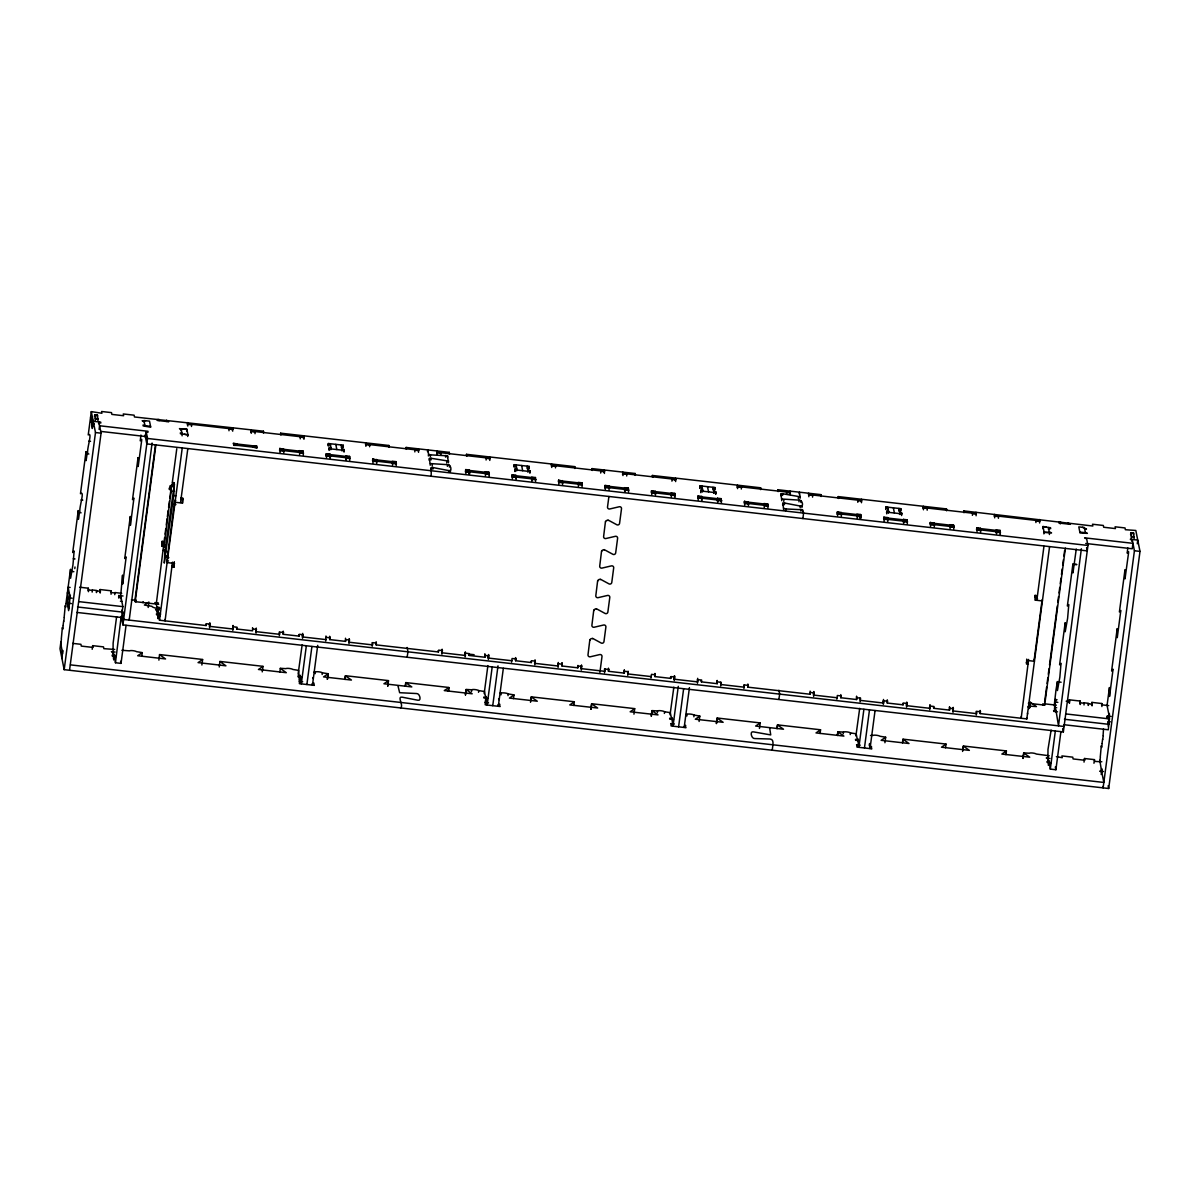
<?xml version="1.0" encoding="UTF-8"?>
<svg xmlns="http://www.w3.org/2000/svg" width="1200" height="1200" viewBox="0 0 1200 1200"><rect width="100%" height="100%" fill="white"/><g stroke="black" fill="none" stroke-linecap="round" stroke-linejoin="round"><path stroke-width="1.5" d="M140.94 435.03L140.265 440.85L141.69 439.38L141.66 440.58L138.195 466.485L138.06 457.86M1127.82 547.935L1127.175 553.14L1128.585 551.67L1128.54 553.05L1125.015 578.865L1124.97 570.15M164.865 551.4L164.28 563.085L173.835 494.745L174.39 483.885L164.865 551.4L167.31 551.67M60.87 642.12L60 648.75L64.185 669.66L1108.695 788.505L1140 551.385L1135.815 530.475L1125.375 529.71L1125.015 527.94L1115.085 526.8L1115.445 528.585L1103.7 527.25L1103.34 525.465L1092.495 524.235L1092.855 526.02L963.72 510.885A1.875 1.815 -11.3 0 0 963.72 511.41M63.105 625.185L63.66 621M66.015 603.195L70.485 569.325M78.255 510.54L72.705 552.525L74.13 551.07L72.96 564.84L70.59 578.25L70.5 569.535M86.01 451.74L80.475 493.725C85.965 489.45 76.515 513.93 81.09 512.82M263.415 431.205A1.875 1.815 -11.3 0 1 263.265 431.715L263.535 433.05A1.875 1.815 -11.3 0 0 263.685 432.54L263.415 431.205L134.46 416.97L134.1 415.185L123.255 413.955L123.615 415.74L111.87 414.405L111.51 412.62L101.58 411.495L101.925 413.265L91.305 411.63L88.23 434.925C93.645 430.755 84.33 455.055 88.86 454.02M60.96 642.555L61.44 638.925M62.715 629.235L63.195 625.605M63.75 621.435L64.23 617.82M65.625 607.245L66.105 603.615M91.005 419.13L90.945 421.83L91.185 420.015L92.925 420.225M79.35 512.625L78.39 519.36L78.27 510.735M87.12 453.825L86.085 460.65L86.025 451.935M92.1 424.62L91.86 426.435L91.92 423.735L94.185 423.99M62.49 652.215L62.73 650.415L61.95 658.545M92.34 425.805L92.28 428.505L93.24 421.275L100.665 422.115L100.845 423L98.985 422.79M70.095 597.075L70.335 595.26L68.61 610.635L66.69 598.065L68.85 608.82M94.47 416.61L94.695 414.915L97.47 415.23L97.98 420.75M74.79 568.575L75 566.985M95.205 420.315L95.385 418.38M97.23 417.03L97.47 415.23M64.185 669.66L95.49 432.54L91.305 411.63M98.565 423.705L98.805 421.905L101.07 433.17L69.615 669.6M99.105 429.375L99.585 425.76L147.9 431.265L148.08 432.15L146.22 431.94L145.5 437.37L147.36 437.58M87.99 590.58L88.305 588.21L79.635 587.22M88.44 591.675L88.665 589.98L92.37 590.4M92.16 592.11L92.295 589.965L96.63 590.46L96.405 592.155M96.495 592.59L96.72 590.895L100.425 591.33L100.2 593.025M92.19 649.275L92.67 645.645L103.5 646.89L103.86 648.66L114.675 649.455M99.72 592.26L100.08 589.545L110.91 590.775L111.18 592.11M110.7 592.47L110.91 590.775M111.045 594.255L111.27 592.56L114.99 592.98M114.765 594.675L114.9 592.53L121.68 593.31M118.605 597.21L118.83 595.515L123.015 595.995M118.785 598.11L118.83 595.515M116.61 616.68L113.13 643.08L113.04 653.64M122.52 575.25L120.69 595.725M124.74 558.45L130.29 516.45M138.045 457.65L132.51 499.65L133.935 498.18L130.395 525.375L130.305 516.66M120.6 598.65L120.87 596.625L119.01 596.415M113.505 659.025L113.46 652.725L111.42 651.63L115.14 652.05M113.685 659.91L114.405 654.48L115.455 662.745L121.035 663.375L126.045 625.365M115.455 662.745L121.2 616.38M122.145 612.06L122.865 606.63L120.87 596.625M1085.76 543.48L1132.23 548.76L1132.935 543.33L1084.62 537.84L1086.66 538.935L1087.965 545.46L1063.35 731.91L122.91 624.9L121.605 618.375L122.325 612.945L124.185 613.155M122.91 624.9L147.525 438.465L146.22 431.94M155.415 445.17L134.94 600.315L135.21 601.65L158.73 604.335M135.21 601.65L155.925 444.66M135.99 601.875L136.215 600.18L131.355 599.91M142.995 602.67L143.13 601.65M141.735 656.34L142.26 652.605L136.53 651.66A3.75 0.855 7.5 0 0 132.9 650.67A3.75 0.855 7.5 0 0 129.525 650.865L121.86 650.28M148.185 607.47L148.71 603.72M162.015 546.225L162.225 541.26L162.015 546.225L165.735 546.645M162.495 542.595L164.355 542.805L171.36 489.72L169.5 489.495L169.98 485.88L173.7 486.3M164.61 537.555L156.27 604.05L157.245 608.94L158.985 609.15M165.06 534.15L165.78 528.66M166.26 525L167.1 518.7M167.34 516.81L168.195 510.345M168.585 507.39L169.41 501.195M169.83 497.955L171.57 484.755L173.31 484.95M173.67 486.735L171.93 486.54L172.41 482.925L174.15 483.12M176.775 448.725L172.32 482.475L174.06 482.67M157.245 608.94L157.485 607.14L159.225 607.335M157.065 612.555L157.485 607.14M181.08 430.635L181.32 428.82L182.115 435.825M157.8 617.76L157.605 610.725L155.565 609.615L159.285 610.05M157.98 618.645L158.7 613.215L160.44 613.425M209.595 627.765L210.075 624.135L206.355 623.715L206.115 625.53L159.495 620.22L158.7 613.215M166.845 561.27L174.72 500.49L175.755 500.595M159.495 620.22L182.205 448.245M187.335 424.965L187.65 422.58L187.77 426.06M186.66 431.265L186.9 429.465L179.46 428.61L181.5 429.72M187.695 436.47L187.935 434.655L180.495 433.8L180.33 432.915L182.175 433.125M158.895 660.135L159.51 654.555L202.635 659.46L201.87 665.01M187.785 448.875L180.555 502.455M191.49 426.48L191.625 424.35M174.06 567.06L174.27 562.11L174.06 567.06L172.2 566.85M182.505 503.115L182.715 498.15L182.505 503.115L175.065 502.26L174.72 500.49M228.975 430.755L229.11 428.61M232.245 430.08L232.56 427.695L232.695 431.175M209.325 626.43L209.805 622.8L210.075 624.135M219.27 666.99L219.885 661.425L263.01 666.33L262.23 671.88M250.83 432.18L251.145 429.81L251.28 433.29M255 433.71L255.135 431.565M232.56 629.07L233.04 625.44L232.83 630.405M252.555 627.66L252.585 630.81L236.79 629.01L237.015 627.21L233.31 626.775M279.57 450.48L279.84 448.44L283.65 449.31M255.795 631.71L256.275 628.095L256.065 633.045M280.065 452.37L279.84 448.44M283.335 450.57L283.56 448.86M283.785 452.79L283.92 450.645M300.225 438.855L300.36 436.71M299.13 452.355L299.355 450.66L303.075 451.08L303.3 455.01M299.58 454.59L299.715 452.445M303.495 438.18L303.81 435.81L303.93 439.275M302.85 452.79L303.075 451.08M279.285 635.685L279.765 632.07L283.485 632.49L283.245 634.305L299.04 636.105L299.28 634.29L303 634.71L302.52 638.325M279.885 672.06L280.26 668.295L285.87 668.655A3.75 0.855 7.5 0 1 289.26 668.46A3.75 0.855 7.5 0 1 292.875 669.45L298.62 670.395L299.295 679.8M325.995 456.105L326.31 453.735L330.03 454.155L329.85 456.63M302.25 636.99L302.73 633.375M326.52 457.65L326.31 453.735M328.125 445.23L328.35 443.52L343.215 445.215L343.17 447.81M298.11 674.16L302.13 644.895M328.305 446.115L328.35 443.52M328.995 449.52L329.22 447.825L331.065 448.035L330.84 449.73M329.16 450.42L329.22 447.825M330.165 446.325L330.39 444.63L328.53 444.42M299.475 680.685L300.18 675.255L300.84 681.51M329.805 455.85L330.03 454.155M330.15 457.635L330.375 455.94L330.24 458.07M301.305 683.88L306.33 645.87M306.885 684.525L311.91 646.515M341.31 447.6L341.535 445.89L343.395 446.1M342 451.005L342.225 449.31L344.085 449.52L344.04 452.1M343.005 446.91L343.215 445.215M312.465 685.155L317.715 645.33M343.86 451.215L344.085 449.52M315.15 673.695L315.375 672A3.75 0.855 7.5 0 1 318.765 671.805A3.75 0.855 7.5 0 1 322.38 672.81L328.125 673.74L327.405 679.17M345.69 458.1L345.825 455.955L349.545 456.375L349.755 460.29M345.945 459.435L346.17 457.725L345.99 460.215M349.32 458.07L349.545 456.375M325.755 640.98L325.965 636.015M322.155 674.505L322.38 672.81M329.715 639.585L329.685 636.45L329.715 639.585L345.51 641.385L345.75 639.57L349.47 640.005L348.99 643.62M327.345 679.29L328.065 673.86L323.565 676.89L351.42 680.055L345.48 675.84L345 679.47M365.535 444.555L365.76 442.845L365.88 446.325M369.6 446.745L369.735 444.615M345.48 638.235L345.51 641.385M372.54 460.71L372.765 459.015L376.575 459.885M348.72 642.285L349.2 638.67L349.47 640.005M372.99 462.945L372.765 459.015M344.895 679.335L345.375 675.705L388.485 680.61L387.78 686.04M376.26 461.13L376.485 459.435M376.71 463.365L376.845 461.22M392.055 462.93L392.28 461.235L396 461.655L396.225 465.585M392.505 465.165L392.64 463.02M395.775 463.365L396 461.655M372.225 646.26L372.69 642.645L376.41 643.065L376.17 644.88L438.435 651.96L438.675 650.145L442.395 650.565L441.915 654.195M376.155 641.73L376.17 644.88M414.825 451.905L414.96 449.76M418.185 450.54L418.41 448.845L418.545 452.325M387.72 686.16L388.44 680.73L383.94 683.76L411.795 686.925L405.84 682.71L405.375 686.34M427.485 451.605L427.71 449.895L428.595 454.305L429.84 454.815L447.45 455.82L448.485 462.795M428.355 455.97L428.58 454.275L429.495 454.74M429.195 460.2L429.435 458.415L430.68 458.22L448.71 461.13M430.305 456.63L430.53 454.935M430.215 465.24L429.42 458.505M430.965 459.96L431.19 458.265M431.055 469.47L431.295 467.7L432.72 467.505L448.8 470.595C452.67 471.75 450.72 464.025 447.615 464.67L430.455 463.59M432.15 465.9L432.375 464.205M400.575 707.94C404.145 705.72 396.645 696.255 402.045 697.155L417.795 700.215C421.86 701.385 419.79 693 416.46 693.54L399.645 692.7L397.95 685.755M431.175 476.25L431.28 467.73L432.54 467.49M432.825 469.23L433.05 467.535M405.27 686.19L405.75 682.575L448.86 687.48L448.38 691.11M436.725 453L436.995 450.96L437.13 454.44M440.85 454.86L440.985 452.715M445.53 457.095L445.755 455.385M446.715 463.02L446.94 461.325M447.48 457.74L447.705 456.045M447.39 466.365L447.615 464.67M448.575 472.29L448.8 470.595M449.34 467.01L449.55 465.315M450.345 472.065L450.57 470.4M465.39 471.96L465.705 469.59L469.41 470.01L469.02 474.075M441.645 652.86L442.125 649.23L442.395 650.565M465.915 473.52L465.705 469.59M468.96 473.415L469.41 470.01M469.635 473.94L469.77 471.795M448.335 691.215L448.815 687.6L444.285 690.585L472.17 693.795L466.215 689.58L465.495 695.01M486.075 460.005L486.21 457.86M484.995 473.505L485.22 471.81L488.925 472.23L489.15 476.16M485.43 475.74L485.565 473.595M489.39 458.985L489.66 456.945L489.795 460.425M464.88 655.5L465.36 651.885L465.15 656.835M488.7 473.925L488.925 472.23M484.905 657.24L484.875 654.105L484.905 657.24L469.11 655.455L469.35 653.64L465.63 653.22M465.405 694.875L466.11 689.445L471.735 689.79A3.75 0.855 7.5 0 1 475.11 689.595A3.75 0.855 7.5 0 1 478.74 690.585L484.47 691.53L485.625 697.32L483.765 697.11L483.945 697.995L487.665 698.415M471.51 691.485L471.735 689.79M478.515 692.295L478.74 690.585M511.89 476.91L512.16 474.87L515.88 475.305L515.655 478.125M488.115 658.14L488.595 654.525L488.385 659.475M512.385 478.8L512.16 474.87M513.99 466.365L514.215 464.67L529.08 466.365L529.035 468.945M484.185 693.645L487.89 665.595M514.17 467.265L514.215 464.67M514.8 471.015L515.07 468.975L516.93 469.185L516.705 470.88M515.025 471.555L515.07 468.975M516.015 467.475L516.24 465.78L514.38 465.555M485.325 701.835L486.045 696.405L486.69 702.66M515.655 477L515.88 475.305M516.105 479.22L516.24 477.075L512.61 477.105M487.17 705.03L492.18 667.02M492.75 705.675L498 665.85M527.175 468.735L527.4 467.04L529.26 467.25M527.85 472.155L528.075 470.46L529.935 470.67L529.89 473.25M528.855 468.06L529.08 466.365M498.315 706.305L503.34 668.295M529.71 472.365L529.935 470.67M501.015 694.845L501.24 693.15A3.75 0.855 7.5 0 1 504.615 692.955A3.75 0.855 7.5 0 1 508.245 693.945L513.975 694.89L513.45 698.625M531.54 479.235L531.675 477.105L535.395 477.525L535.62 481.44M531.81 480.57L532.035 478.875L531.9 481.02M535.17 479.22L535.395 477.525M511.605 662.115L512.085 658.5L515.805 658.92L515.565 660.735L531.36 662.535L531.6 660.72L535.32 661.14L534.84 664.77M508.02 695.64L508.305 693.99M551.34 466.035L551.61 463.995L551.745 467.475M555.465 467.895L555.6 465.75M558.405 481.86L558.63 480.165L562.425 481.035M534.57 663.435L535.05 659.805M558.84 484.08L558.63 480.165M530.505 702.285L531.225 696.855L574.35 701.76L573.81 705.495M530.85 700.605L531.33 696.99L537.285 701.205L509.445 698.085L513.915 695.01M562.125 482.28L562.35 480.585M562.56 484.515L562.695 482.37M577.92 484.08L578.145 482.385L581.865 482.805L582.075 486.735M578.355 486.3L578.49 484.17M557.805 666.075L558.285 662.46M581.64 484.5L581.865 482.805M558.075 667.41L558.405 663.045M562.005 662.88L562.035 666.015L577.83 667.815L577.95 665.43M562.035 666.015L562.02 662.955M600.69 473.04L600.825 470.895M603.96 472.365L604.275 469.995L604.545 471.33L551.88 465.33M604.41 473.46L604.275 469.995M604.77 487.83L605.085 485.445L608.805 485.88L608.67 488.01M581.04 668.715L581.52 665.1M581.31 670.05L581.58 665.43M605.31 489.375L605.085 485.445M608.535 487.905L608.805 485.88M609.03 489.795L609.165 487.65L605.535 487.68M599.91 672.3L601.995 656.565A1.875 1.815 -11.3 0 0 599.82 654.555L590.16 656.82A1.875 1.815 -11.3 0 1 588 654.81L589.845 639.765M592.47 638.295L601.335 643.095A1.875 1.815 -11.3 0 0 603.96 641.625L605.895 627A1.875 1.815 -11.3 0 0 603.735 624.99L594.075 627.255A1.875 1.815 -11.3 0 1 591.9 625.245L593.76 610.2M596.37 608.73L605.25 613.53A1.875 1.815 -11.3 0 0 607.86 612.06L609.795 597.42A1.875 1.815 -11.3 0 0 607.635 595.425L597.975 597.69A1.875 1.815 -11.3 0 1 595.815 595.68L597.66 580.635M600.285 579.165L609.15 583.95A1.875 1.815 -11.3 0 0 611.775 582.495L613.695 567.855A1.875 1.815 -11.3 0 0 611.535 565.86L601.875 568.125A1.875 1.815 -11.3 0 1 599.715 566.115L601.56 551.07M604.185 549.6L613.05 554.385A1.875 1.815 -11.3 0 0 615.675 552.93L617.61 538.29A1.875 1.815 -11.3 0 0 615.435 536.295L605.775 538.56A1.875 1.815 -11.3 0 1 603.615 536.55L605.46 521.505M608.085 520.035L616.95 524.82A1.875 1.815 -11.3 0 0 619.575 523.365L621.51 508.725A1.875 1.815 -11.3 0 0 619.35 506.73L609.675 508.995A1.875 1.815 -11.3 0 1 607.515 506.985L608.91 496.5M590.88 709.155L591.6 703.725L634.725 708.63L633.945 714.18M590.985 709.29L591.705 703.86L597.66 708.03L569.79 704.91L574.29 701.88M622.545 474.48L622.86 472.11L622.995 475.575M624.42 490.155L624.6 487.665L628.32 488.1L628.545 492.015M624.69 491.49L624.96 489.45L624.825 491.595M626.7 476.01L626.835 473.865M628.05 490.125L628.32 488.1M604.545 672.69L604.935 668.655M608.475 668.16L608.49 671.31L624.3 673.11L624.315 670.215M608.49 671.31L608.64 669M624.27 669.96L624.3 673.11M651.33 492.435L651.555 490.74L655.365 491.61M627.765 675.345L628.17 671.295M651.78 494.655L651.555 490.74M654.915 493.875L655.275 491.16M655.485 495.075L655.62 492.945M671.925 481.155L672.06 479.01M670.8 495L671.07 492.96L674.79 493.38L675 497.31M671.295 496.875L671.43 494.745M675.195 480.465L675.51 478.095L675.645 481.575M674.475 495.75L674.79 493.38M651 677.985L651.48 674.355L655.2 674.79L654.96 676.59L670.755 678.39L670.995 676.575L674.715 677.01L674.235 680.625M651.255 716.025L651.975 710.595L657.585 710.94A3.75 0.855 7.5 0 1 660.975 710.745A3.75 0.855 7.5 0 1 664.59 711.735L670.32 712.68L671.475 718.47L669.63 718.26L669.795 719.145L673.515 719.565M651.36 716.16L652.08 710.73L658.02 714.9L630.165 711.78L634.665 708.75M657.36 712.635L657.585 710.94M664.365 713.43L664.65 711.78M697.8 497.715L698.025 496.02L701.73 496.44L701.505 499.275M673.965 679.29L674.445 675.675L674.715 677.01M698.235 499.95L698.025 496.02M699.795 487.86L700.065 485.82L714.93 487.515L714.885 490.095M670.05 714.795L673.845 687.18M700.02 488.4L700.065 485.82M700.695 491.82L700.92 490.125L702.78 490.335L702.555 492.03M700.875 492.705L700.92 490.125M701.88 488.61L702.105 486.915L700.245 486.705M671.655 719.355L671.895 717.54L672.555 723.81M701.505 498.15L701.73 496.44M701.865 501.045L702.09 498.225L698.46 498.255M673.02 726.18L678.285 686.355M678.6 726.81L683.625 688.8M713.025 489.885L713.25 488.19L715.11 488.4M713.715 493.305L713.94 491.595L715.8 491.82L715.755 494.4M714.705 489.21L714.93 487.515M684.18 727.455L689.43 687.63M715.53 493.845L715.8 491.82M686.865 715.995L687.09 714.3A3.75 0.855 7.5 0 1 690.48 714.105A3.75 0.855 7.5 0 1 694.095 715.095L699.825 716.04L699.12 721.47M717.315 499.935L717.54 498.24L721.245 498.66L721.38 503.265M717.315 501.06L717.54 498.24M717.66 501.72L717.885 500.025L717.75 502.17M721.02 500.37L721.245 498.66M697.47 683.265L697.68 678.315M693.87 716.79L694.155 715.125M717.225 683.685L717.195 680.535L717.225 683.685L701.43 681.885L701.67 680.07L697.95 679.65M737.16 487.515L737.475 485.145L737.595 488.625M741.315 489.045L741.45 486.9M744.255 503.01L744.48 501.315L748.29 502.185M720.705 685.905L721.185 682.29L717.465 681.87M744.705 505.23L744.48 501.315M716.37 723.435L717.09 718.005L760.2 722.91L759.435 728.46M716.475 723.57L717.18 718.14L723.135 722.31L695.31 719.22L699.78 716.16M747.975 503.43L748.2 501.735M748.425 505.65L748.56 503.52M763.77 505.23L763.995 503.535L767.715 503.955L767.94 507.87M764.22 507.45L764.355 505.305M767.49 505.65L767.715 503.955M743.925 688.56L744.405 684.93L748.125 685.365L747.885 687.165L810.15 694.245L810.39 692.445L814.11 692.865L813.63 696.48M780.78 495.675L781.02 493.89L782.265 493.695L800.04 496.77L799.425 492.195L799.2 493.89M781.785 500.715L781.005 493.965M782.55 495.435L782.775 493.74M782.64 504.945L782.88 503.16L784.29 502.98L800.37 506.07C804.255 507.225 802.32 499.515 799.185 500.13L782.01 499.02M783.735 501.375L783.96 499.665M783.645 509.985L782.865 503.25M784.41 504.705L784.635 503.01M786.54 494.19L786.675 492.045M785.595 510.645L785.82 508.95L802.635 509.79L803.595 513.105L802.89 518.535M789.9 492.84L790.125 491.13L790.26 494.61M798.3 498.495L798.525 496.8M798.96 501.84L799.185 500.13M800.07 498.27L800.295 496.56L799.2 496.845M800.16 507.765L800.37 506.07M800.91 502.485L801.135 500.79M800.82 511.11L801.045 509.4M801.915 507.54L802.14 505.875M802.77 511.755L802.08 509.595M772.29 750.24C772.215 747.33 775.035 739.185 770.04 739.02L754.815 738.555C751.5 739.14 749.355 730.74 753.48 731.88L770.73 734.925L769.665 728.04M776.985 728.49L777.45 724.875L820.575 729.78L820.05 733.515M777.075 728.625L777.555 725.01L783.51 729.225L755.64 726.045L760.155 723.03M808.485 494.955L808.71 493.245L820.98 494.64L821.25 495.975A1.875 1.815 -11.3 0 1 821.1 496.485L820.83 495.15A1.875 1.815 -11.3 0 0 820.98 494.64M808.845 496.725L808.71 493.245L777.855 489.735A1.875 1.815 -11.3 0 0 777.87 490.275M812.565 497.145L812.7 495.015M810.12 691.11L810.15 694.245M837.09 514.26L837.405 511.89L841.215 512.745M813.36 695.145L813.84 691.53L814.11 692.865M837.63 515.805L837.405 511.89M840.9 514.005L841.125 512.31M841.35 516.225L841.485 514.08M857.79 502.29L857.925 500.16M856.695 515.805L856.92 514.11L860.64 514.53L860.865 518.445M857.145 518.025L857.28 515.88M861.06 501.615L861.375 499.245L861.51 502.725M860.19 517.92L860.64 514.53M860.25 518.595L860.73 514.98L837.495 512.325M836.865 699.135L837.345 695.505L841.05 695.925L840.81 697.74L856.62 699.54L856.59 696.39L856.62 699.54M840.795 694.59L840.81 697.74M837.345 735.36L837.825 731.745L843.435 732.09A3.75 0.855 7.5 0 1 846.825 731.895A3.75 0.855 7.5 0 1 850.455 732.885L856.185 733.83L857.34 739.62L855.48 739.395L855.66 740.295L859.38 740.715M837.45 735.495L837.93 731.88L843.885 736.095L816.015 732.915L820.53 729.9M843.225 733.785L843.435 732.09M850.23 734.58L850.5 732.915M883.65 518.865L883.875 517.17L887.595 517.59L887.415 520.08M860.085 701.775L860.565 698.145L856.86 697.725M884.1 521.1L883.875 517.17M885.705 508.665L885.915 506.97L900.795 508.65L900.75 511.245M855.9 735.945L859.695 708.33M885.87 509.55L885.915 506.97M886.56 512.97L886.785 511.26L888.645 511.485L888.42 513.18M886.74 513.855L886.785 511.26M887.415 512.145L887.64 510.45M887.73 509.76L887.955 508.065L886.095 507.855M857.52 740.505L857.76 738.69L858.405 744.96M887.37 519.285L887.595 517.59M887.805 521.52L887.94 519.375L884.325 519.39M858.885 747.33L863.895 709.32M864.45 747.96L869.475 709.95M898.89 511.035L899.115 509.34L900.975 509.55M899.565 514.44L899.79 512.745L901.65 512.955L901.605 515.55M869.385 745.335L869.625 743.52L869.55 746.22M900.525 510.69L900.795 508.65M870.03 748.59L875.055 710.58M901.425 514.65L901.65 512.955M903.165 521.085L903.39 519.39L907.11 519.81L907.32 523.74M903.255 521.535L903.39 519.39M903.525 522.87L903.75 521.175L903.615 523.32M906.885 521.505L907.11 519.81M883.065 703.08L883.53 699.465M883.32 704.415L883.8 700.8L887.52 701.22L887.28 703.035L903.075 704.82L903.315 703.02L907.035 703.44L906.555 707.055M884.925 742.74L885.69 737.19L880.005 736.275A3.75 0.855 7.5 0 0 876.33 735.255A3.75 0.855 7.5 0 0 872.94 735.45L870.51 735.465M923.055 508.335L923.325 506.295L946.47 508.92L946.725 510.255A1.875 1.815 -11.3 0 1 946.59 510.765L946.32 509.43A1.875 1.815 -11.3 0 0 946.47 508.92M923.46 509.775L923.325 506.295L838.23 496.605A1.875 1.815 -11.3 0 0 838.245 497.13M927.18 510.195L927.315 508.05M906.285 705.72L906.765 702.105L907.035 703.44M930.12 524.16L930.345 522.45L934.14 523.32M930.555 526.38L930.345 522.45M902.46 742.77L902.94 739.155L946.065 744.06L945.525 747.795M902.565 742.905L903.045 739.29L909 743.505L881.13 740.325L885.63 737.31M933.825 524.58L934.05 522.885M934.275 526.8L934.41 524.655M949.635 526.38L949.86 524.685L953.565 525.105L953.79 529.02M950.07 528.6L950.205 526.455M953.34 526.8L953.565 525.105M929.52 708.36L930 704.745L929.79 709.695M949.545 710.115L949.515 706.965L949.545 710.115L933.75 708.315L933.99 706.5L930.27 706.08M972.405 515.34L972.54 513.195M975.72 514.32L975.99 512.28L976.11 515.76M952.755 711.015L953.235 707.385L953.025 712.35M976.53 529.785L976.8 527.745L980.61 528.615M977.025 531.66L976.8 527.745M980.295 530.985L980.52 528.165M980.565 532.32L980.88 529.95L977.25 529.965M962.595 751.44L963.315 746.01L1006.425 750.93L1005.9 754.665M962.94 749.775L963.42 746.16L969.36 750.375L941.505 747.195L946.005 744.165M994.305 516.435L994.575 514.395L994.695 517.875M996 532.335L996.315 529.965L1000.035 530.385L1000.215 534.645M996.18 532.11L996.315 529.965M996.45 533.445L996.675 531.75L996.54 533.88M998.415 518.295L998.55 516.15M999.81 532.08L1000.035 530.385M976.26 714.99L976.725 711.375L980.445 711.795L980.205 713.595L1026.825 718.905L1049.535 546.93M1035.9 522.57L1036.035 520.425M1039.215 521.55L1039.485 519.51L1039.62 522.99M1042.83 528.69L1043.07 526.875L1050.51 527.715L1050.69 528.615L1048.83 528.405M1034.985 597.39L1035.24 595.5M1026.735 659.1L1026.525 664.065L1028.385 664.275L1028.115 662.94L1026.255 662.73M1035.18 595.14L1034.97 600.105L1042.05 600.9M1043.88 533.88L1044.12 532.065L1051.545 532.92L1049.505 531.81M1036.23 600.345L1036.47 598.53L1037.52 598.65M1021.2 718.005L1028.61 659.43M1043.955 546.285L1036.83 600.315L1036.47 598.53M1048.41 529.32L1048.65 527.505L1049.445 534.51M1041.9 601.44L1034.16 659.895M1028.73 708.825L1029.09 706.11L1036.44 706.56L1030.485 702.345L1029.765 707.775M1022.97 758.31L1023.69 752.88L1029.3 753.24A3.75 0.855 7.5 0 1 1032.69 753.045A3.75 0.855 7.5 0 1 1036.305 754.035L1049.22 755.79M1029.66 707.64L1030.38 702.21M1023.075 758.445L1023.795 753.015L1029.735 757.2L1001.88 754.065L1006.38 751.035M1060.275 523.935L1060.545 521.91L1060.815 523.245M1042.77 705.045L1042.95 703.695M1044.63 701.955L1046.595 687.18M1047.075 683.475L1047.81 677.94M1048.29 674.25L1049.025 668.7M1049.52 665.01L1057.32 605.91M1057.8 602.205L1058.535 596.67M1059.03 592.98L1059.75 587.43M1060.245 583.74L1060.98 578.205M1061.46 574.5L1062.195 568.965M1062.69 565.275L1063.41 559.725M1063.905 556.035L1064.64 550.485M1028.37 703.275L1044.66 705.135L1065.39 548.13M1051.125 730.11L1047.99 749.445L1047.9 760.02M1065.15 622.815L1059.6 664.815L1061.025 663.345L1059.855 677.13L1057.455 690.54L1057.395 681.825M1054.65 706.635L1054.59 709.335L1055.61 699.39L1055.37 701.205M1076.265 549.03L1072.965 572.91L1072.92 564.225L1076.64 564.645M1048.365 765.39L1048.305 759.09L1046.28 757.995L1049.985 758.415M1055.64 711.6L1055.88 709.785L1058.49 725.835L1081.365 548.775M1048.785 764.46L1049.265 760.845L1050.315 769.11L1055.895 769.74L1060.905 731.73M1050.315 769.11L1055.325 731.1M1068.96 702.54L1069.32 699.825L1080.165 701.055L1080.42 702.39M1069.455 703.305L1069.665 701.595L1066.185 701.205M1079.805 703.77L1080.165 701.055M1080.285 704.535L1080.51 702.84L1084.23 703.26M1084.005 704.955L1084.14 702.81L1088.475 703.305L1088.25 705M1088.34 705.45L1088.565 703.755L1092.285 704.175L1092.06 705.87M1084.02 762.12L1084.485 758.505L1094.43 759.63L1094.79 761.415L1101.825 761.775M1091.565 705.105L1091.925 702.39L1101.84 703.53L1101.885 706.56M1093.95 763.245L1094.43 759.63M1101.615 705.225L1101.84 703.53M1103.505 728.97L1103.085 735.585M1099.815 760.32L1101.435 770.43L1101.675 768.615L1101.855 769.515L1101.195 774.495M1102.05 743.4L1102.605 739.2M1109.43 687.54L1107.06 705.42L1109.04 715.29L1109.28 713.475L1109.445 714.36L1108.98 717.99M1111.635 670.74L1117.185 628.74M1124.955 569.94L1119.405 611.94L1120.83 610.47L1117.26 637.665L1117.2 628.95M1099.905 760.755L1100.385 757.14M1101.66 747.45L1102.125 743.82M1102.695 739.65L1103.175 736.02M1130.595 534.615L1130.835 532.8L1133.625 533.115L1134.135 538.53M1107.135 717.66L1107.36 715.965L1111.065 716.385M1107.315 718.56L1107.36 715.965M1131.345 538.32L1130.835 532.8M1131.93 541.29L1132.17 539.475L1134.42 550.755L1103.115 787.875L1102.845 786.48M1108.2 723.87L1108.62 720.705M1108.2 726.12L1108.95 720.465M1109.16 718.77L1109.385 717.06L1107.525 716.85M1133.4 534.81L1133.52 532.995L1131 532.65M1109.385 717.06L1108.335 729.78L1063.725 724.695M1137.27 543.735L1137.75 540.105L1130.31 539.265L1132.35 540.375M62.61 653.565L60.72 643.32M1061.115 682.245L1057.38 681.615L1055.955 690.21L1054.305 704.925L1055.46 710.715L1053.6 710.505L1053.78 711.39L1057.5 711.81M124.785 558.495L126.165 556.98L122.67 584.085L122.535 575.46M1111.68 670.785L1113.06 669.27L1109.535 696.465L1109.445 687.75M148.905 602.04L144.405 605.055L151.905 606.315A6.57 1.515 7.5 0 0 158.73 608.61M142.215 652.71L137.7 655.74L165.555 658.95L159.615 654.69M202.575 659.58L198.075 662.61L225.93 665.82L219.99 661.56M262.95 666.45L258.45 669.48L286.305 672.69L280.365 668.43M315.33 672.03L313.95 672.135M501.195 693.18L499.815 693.27M687.045 714.33L685.95 714.435M94.8 414.78L97.395 415.125M98.025 419.1L95.505 418.725L94.74 415.14M1134.165 536.985L1131.735 536.67M280.68 433.695A1.875 1.815 -11.3 0 1 280.665 433.17L388.89 445.485L389.16 446.82A1.875 1.815 -11.3 0 1 389.01 447.33L388.755 445.995A1.875 1.815 -11.3 0 0 388.89 445.485M406.155 447.975A1.875 1.815 -11.3 0 1 406.14 447.45L449.265 452.355L449.535 453.69A1.875 1.815 -11.3 0 1 449.385 454.2L449.115 452.865A1.875 1.815 -11.3 0 0 449.265 452.355M466.53 454.845A1.875 1.815 -11.3 0 1 466.515 454.32L574.755 466.635L575.01 467.97A1.875 1.815 -11.3 0 1 574.875 468.48L574.605 467.145A1.875 1.815 -11.3 0 0 574.755 466.635M592.02 469.125A1.875 1.815 -11.3 0 1 592.005 468.6L635.13 473.505L635.385 474.84A1.875 1.815 -11.3 0 1 635.25 475.35L634.98 474.015A1.875 1.815 -11.3 0 0 635.13 473.505M652.38 475.995A1.875 1.815 -11.3 0 1 652.38 475.47L760.605 487.785L760.875 489.12A1.875 1.815 -11.3 0 1 760.725 489.615L760.455 488.28A1.875 1.815 -11.3 0 0 760.605 487.785M158.925 419.76L157.065 419.535L157.245 420.435L168.705 421.74L166.665 420.63M1060.635 522.345L1058.775 522.135L1058.955 523.035L1070.415 524.34L1068.375 523.23M187.905 423.915L232.83 429.03M251.415 431.145L304.065 437.145M366.015 444.18L418.68 450.18M437.265 452.295L489.93 458.28M623.13 473.445L675.78 479.43M737.73 486.48L790.395 492.465M808.98 494.58L861.645 500.58M923.595 507.63L976.245 513.615M994.83 515.73L1039.755 520.845M187.995 424.365L191.715 424.785M229.2 429.06L232.92 429.48M251.505 431.595L255.21 432.015M300.435 437.16L304.155 437.58M366.105 444.63L369.825 445.05M415.05 450.195L418.77 450.63M437.355 452.745L441.075 453.165M486.3 458.31L490.02 458.73M551.97 465.78L555.69 466.2M600.915 471.345L604.62 471.765M623.22 473.88L626.925 474.315M672.15 479.46L675.87 479.88M737.82 486.93L741.54 487.35M786.765 492.495L790.485 492.915M809.07 495.03L812.79 495.45M858.015 500.595L861.735 501.03M923.685 508.065L927.39 508.5M972.615 513.645L976.335 514.065M994.92 516.18L998.64 516.6M1036.125 520.86L1039.845 521.295M144.21 421.845L142.17 420.75L145.8 420.72M1084.635 528.855L1086.495 529.065L1082.52 527.31M95.43 418.62L98.175 418.71M1131.585 536.505L1134.36 536.835M144.885 425.265L143.025 425.055L143.205 425.94L150.735 427.23L149.52 421.155L143.94 420.51L144.975 425.7L150.555 426.345M1085.325 532.26L1087.365 533.37L1080.015 532.965L1078.8 526.875L1084.38 527.52L1085.415 532.71L1079.835 532.08M329.385 448.725L344.265 450.405M515.25 469.86L530.115 471.555M701.1 491.01L715.965 492.705M886.965 512.16L901.83 513.855M233.46 443.61L256.695 446.25M279.93 448.89L303.165 451.53M326.4 454.17L349.62 456.825M372.855 459.465L396.09 462.105M465.78 470.04L489.015 472.68M512.25 475.32L535.485 477.96M558.72 480.615L581.94 483.255M605.175 485.895L628.41 488.535M651.645 491.19L674.88 493.83M698.1 496.47L721.335 499.11M744.57 501.75L767.805 504.405M883.965 517.62L907.2 520.26M930.435 522.9L953.655 525.54M976.89 528.195L1000.125 530.835M233.73 444.945L256.965 447.585M280.2 450.225L303.435 452.865M326.655 455.505L349.89 458.16M373.125 460.8L396.36 463.44M466.05 471.375L489.285 474.015M512.52 476.655L535.755 479.295M558.975 481.95L582.21 484.59M605.445 487.23L628.68 489.87M651.915 492.525L675.135 495.165M698.37 497.805L721.605 500.445M744.84 503.085L768.075 505.74M837.765 513.66L861 516.315M884.235 518.955L907.455 521.595M930.69 524.235L953.925 526.875M977.16 529.53L1000.395 532.17M280.29 450.675L284.01 451.095M299.805 452.895L303.525 453.315M326.745 455.955L330.465 456.375M346.26 458.175L349.98 458.595M373.215 461.25L376.935 461.67M392.73 463.47L396.45 463.89M466.14 471.81L469.86 472.245M485.655 474.03L489.375 474.465M532.125 479.325L535.845 479.745M559.065 482.385L562.785 482.805M578.58 484.605L582.3 485.04M625.05 489.9L628.77 490.32M652.005 492.96L655.71 493.38M671.52 495.18L675.225 495.6M717.975 500.475L721.695 500.895M744.93 503.535L748.65 503.955M764.445 505.755L768.165 506.175M837.855 514.11L841.575 514.53M857.37 516.33L861.09 516.75M903.84 521.61L907.545 522.045M930.78 524.685L934.5 525.105M950.295 526.905L954.015 527.325M996.765 532.185L1000.485 532.605M100.725 431.4L147.18 436.695M95.49 432.54L101.07 433.17M147.525 438.465L1087.965 545.46M1134.42 550.755L1140 551.385M1087.095 550.155L1087.245 550.89L146.805 443.895L145.035 435M88.785 441.15L90.525 441.345M1076.625 564.45L1072.905 564.03L1067.37 606.015L1068.795 604.545L1067.61 618.33L1065.21 631.74L1065.165 623.025M172.83 491.055L174.57 491.265M173.73 495.57L175.83 495.81M182.985 499.485L181.125 499.275L180.855 497.94M1035.45 596.475L1037.31 596.685L1037.04 595.35M174.24 504.105L175.635 504.255M174.33 504.555L175.725 504.705M81.03 499.95L82.77 500.145M161.745 544.89L165.465 545.31M163.965 546.87L166.05 547.11M163.395 550.05L165.135 550.245M163.485 550.5L165.225 550.695M165.765 555.915L168.21 556.185M167.235 557.205L168.615 557.355M167.31 557.64L168.705 557.805M168.495 561.015L166.755 560.82L167.1 562.605L174.54 563.445M1033.725 659.46L1034.43 661.29L1027.005 660.435M171.93 565.515L173.79 565.725M73.26 558.75L75 558.945M71.595 571.425L73.86 571.68M70.095 587.43L68.13 587.205L70.275 597.96L72.135 598.185M1057.05 699.735L1055.025 699.495L1055.55 702.09L1057.86 702.36M1102.11 704.865L1108.695 705.6M69.39 592.86L67.41 592.635L69.555 603.405L71.415 603.615M154.845 602.58L158.46 603M1056.345 705.165L1044.54 703.815M120.435 601.215L121.83 601.365M1054.83 707.52L1056.69 707.745M157.665 608.025L160.095 608.31M79.305 601.68L122.865 606.63M1066.2 713.97L1109.76 718.92M1108.035 721.56L1110.36 721.815M158.28 614.13L156.42 613.92L156.6 614.82L160.32 615.24M158.88 614.115L160.62 614.31M1108.215 722.445L1109.04 724.35L1064.445 719.265M158.64 615.915L160.035 616.08M77.535 606.99L124.005 612.27M252.825 628.995L256.53 629.43M326.235 637.35L329.955 637.785M485.145 655.44L488.865 655.86M558.555 663.795L562.275 664.215M578.07 666.015L581.79 666.435M605.025 669.075L608.73 669.495M624.54 671.295L628.245 671.715M949.785 708.3L953.505 708.72M474.105 654.705L468.84 654.12L469.11 655.455M326.085 639.615L302.85 636.975L302.415 634.74M511.935 660.75L488.715 658.11L488.265 655.89M651.33 676.605L628.095 673.965L627.66 671.745M837.195 697.77L813.96 695.115L813.51 692.895M76.83 612.42L123.285 617.7M121.605 618.375L123.465 618.585M72.645 643.365L80.925 644.31L81.285 646.095L93.015 647.43L92.67 645.645M1056.405 756.615L1062.255 757.71L1061.91 755.925L1072.755 757.17L1073.1 758.94L1084.845 760.275L1084.485 758.505M299.775 676.17L297.915 675.96L298.095 676.845L301.8 677.28M113.985 655.395L112.125 655.185L112.305 656.07L116.025 656.505M1048.845 761.76L1046.985 761.55L1047.165 762.45L1050.885 762.87M1103.475 771.525L1099.755 771.105L1101.795 772.215L1103.835 782.445L70.47 664.875M302.7 681.72L298.98 681.3L301.14 682.995L299.28 682.785L299.445 683.67L314.325 685.365L312.165 683.685L314.025 683.895L313.845 682.995M488.55 702.87L484.83 702.45L486.87 703.545L485.13 703.935L485.31 704.82L500.175 706.515L498.015 704.82L499.875 705.03L499.71 704.145M674.415 724.02L670.695 723.6L672.72 724.695L670.98 725.085L671.16 725.97L686.04 727.665L684 726.555L685.74 726.18L685.56 725.28M860.265 745.17L856.545 744.75L858.585 745.845L856.845 746.22L857.025 747.12L871.89 748.8L869.85 747.705L871.59 747.33L871.41 746.43M785.82 508.95L783.915 508.365M1101.57 747.015L1101.3 745.71L1100.295 756.69M65.535 606.795L65.265 605.475L64.14 617.37M62.625 628.815L62.37 627.495L61.35 638.49M90.615 417.18L92.52 426.705M1086.585 547.635L1087.245 550.89M1068.3 522.78L1068.555 524.115M1091.925 702.39L1092.195 703.725M1108.14 785.73L1108.695 788.505M1046.79 527.295L1042.98 526.425L1044.195 532.515L1047.825 532.485M1069.32 699.825L1069.59 701.16M1042.14 599.61L1042.395 600.945M1063.725 724.815L1064.055 726.48L123.63 619.47L121.77 610.185M1062.69 728.64L1063.35 731.91M1044.39 703.8L1044.66 705.135M1055.325 766.965L1055.895 769.74M1027.47 713.025L1027.65 713.925M1026.615 717.825L1026.825 718.905M1020.99 716.925L1021.245 718.275M963.72 510.885L963.99 512.745A1.875 1.815 -11.3 0 1 963.99 512.22M980.445 711.795L980.175 710.46L980.205 713.595M976.14 711.405L976.575 713.625L953.355 710.985L952.905 708.75M898.935 508.44L899.97 513.63M933.48 706.98L933.75 708.315M893.355 507.81L894.39 513M929.67 706.11L930.12 708.345L906.885 705.69L906.435 703.47M887.775 507.18L888.825 512.37M902.805 703.485L903.075 704.82M887.52 701.22L887.25 699.885L887.28 703.035M883.215 700.83L883.65 703.05L860.415 700.41L859.98 698.19M838.23 496.605L838.515 498.465A1.875 1.815 -11.3 0 1 838.5 497.94M777.855 489.735L778.14 491.61A1.875 1.815 -11.3 0 1 778.125 491.07M778.935 690.255L779.7 694.125L778.89 699.06M713.07 487.305L714.12 492.495M748.125 685.365L747.855 684.03L747.885 687.165M707.505 486.66L708.54 491.85M743.82 684.96L744.255 687.18L721.035 684.54L720.585 682.32M701.925 486.03L702.96 491.22M701.16 680.55L701.43 681.885M697.35 679.68L697.8 681.9L674.565 679.26L674.115 677.025M652.38 475.47L652.65 477.33A1.875 1.815 -11.3 0 1 652.65 476.805M670.485 677.055L670.755 678.39M655.2 674.79L654.93 673.455L654.96 676.59M609.795 486.42L610.065 487.755M592.005 468.6L592.275 470.46A1.875 1.815 -11.3 0 1 592.275 469.935M604.425 669.105L604.875 671.325L581.64 668.685L581.19 666.45M577.575 666.57L577.83 667.815M527.22 466.155L528.255 471.345M521.64 465.51L522.675 470.715M557.955 663.81L558.405 666.045L535.17 663.39L534.735 661.17M516.075 464.88L517.11 470.07M531.105 661.2L531.36 662.535M515.805 658.92L515.535 657.585L515.565 660.735M466.515 454.32L466.8 456.18A1.875 1.815 -11.3 0 1 466.785 455.655M498.63 698.805L498.81 699.69M465.03 653.235L465.48 655.47L442.245 652.815L441.795 650.595M406.14 447.45L406.425 449.31A1.875 1.815 -11.3 0 1 406.41 448.785M438.165 650.625L438.435 651.96M407.115 647.475L407.985 651.825L407.175 656.775M341.37 445.005L342.405 450.195M335.79 444.375L336.825 449.565M372.105 642.675L372.555 644.895L349.32 642.255L348.87 640.035M330.21 443.73L331.245 448.935M280.665 433.17L280.935 435.03A1.875 1.815 -11.3 0 1 280.935 434.505M312.78 677.655L312.96 678.54M298.785 634.77L299.04 636.105M252.975 445.83L256.605 445.8L257.055 448.02L253.245 447.165M283.485 632.49L283.215 631.155L283.245 634.305M279.18 632.1L279.615 634.32L256.395 631.68L255.945 629.46M237.18 444.03L233.37 443.16L233.82 445.38L237.45 445.365M236.52 627.675L236.79 629.01M232.71 626.82L233.16 629.04L209.925 626.4L209.475 624.165M183.18 429.045L186.81 429.015L188.025 435.105L184.215 434.235M166.575 420.195L166.845 421.53M205.845 624.195L206.115 625.53M158.835 419.31L159.105 420.645M171.57 484.755L171.93 486.54M171.36 489.72L171.09 488.385L169.245 488.16L169.5 489.495M152.085 443.04L129.21 620.115L129.03 619.275M172.47 562.17L165.075 620.85L164.805 619.515M164.085 541.47L164.355 542.805M120.615 661.29L121.035 663.375M100.08 589.545L100.335 590.88M88.305 588.21L88.575 589.545M1029.09 706.11A6.57 1.515 7.5 0 1 1027.83 706.935M605.55 521.925A1.875 1.815 -11.3 0 1 608.175 520.455M601.65 551.49A1.875 1.815 -11.3 0 1 604.26 550.02M597.735 581.055A1.875 1.815 -11.3 0 1 600.36 579.585M593.835 610.62A1.875 1.815 -11.3 0 1 596.46 609.15M589.935 640.185A1.875 1.815 -11.3 0 1 592.56 638.715M158.37 611.325A6.57 1.515 7.5 0 1 156.57 611.055"/></g></svg>
